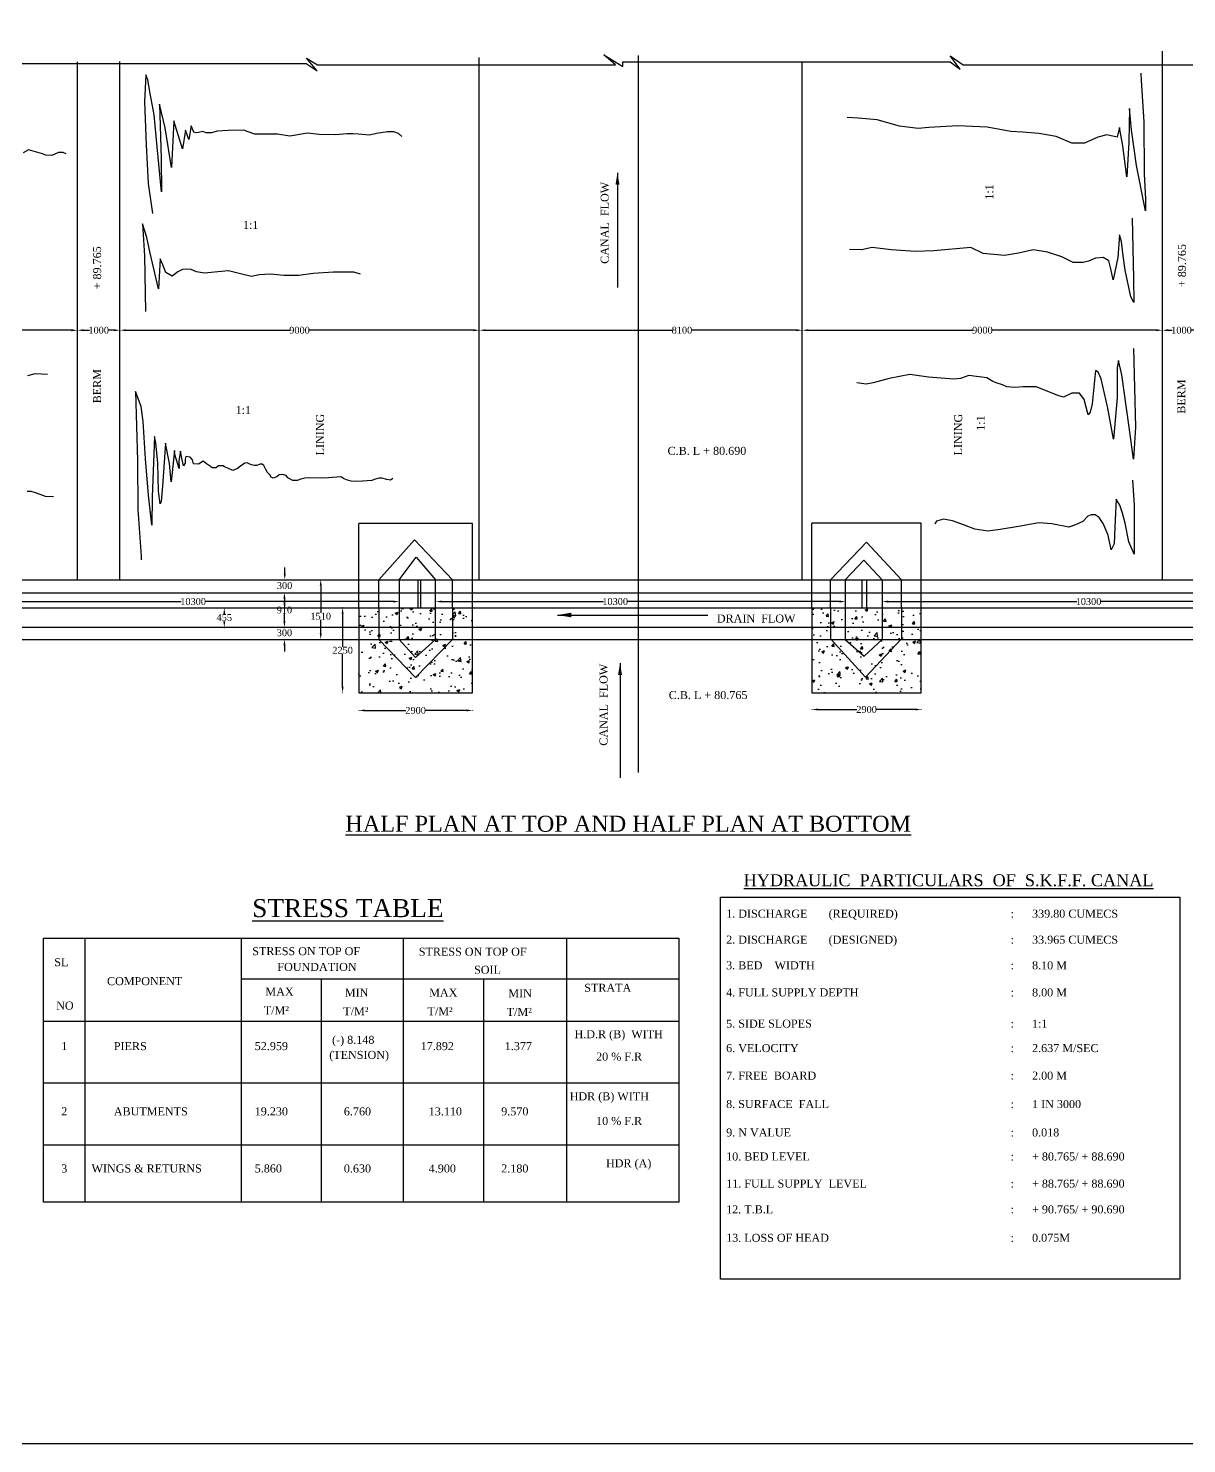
# Model space of a CAD drawing. Header units: millimetres. Extents: x 3132 to 88655, y 1884 to 56746.
# Drawn here: x 18250 to 47184, y 1884 to 37251 of the extents above; entities that cross this region are included whole.
import ezdxf

# ---------------------------------------------------------------- set-up
doc = ezdxf.new("R2010")
doc.units = ezdxf.units.MM
doc.header["$MEASUREMENT"] = 0
for name, color, linetype in [('DIM', 5, 'Continuous'), ('DWG.LINE', 10, 'Continuous'), ('HATCH', 2, 'Continuous'), ('TEXT', 7, 'Continuous')]:
    doc.layers.add(name, color=color, linetype=linetype)
doc.layers.add('DO LINE', color=3, linetype='Continuous', plot=False)
doc.layers.add('TITLE', color=7, linetype='Continuous', lineweight=30)
doc.styles.get("Standard").update_dxf_attribs({"font": 'TIMES.TTF', "height": 170})
doc.dimstyles.get("Standard").update_dxf_attribs({"dimtxt": 170, "dimasz": 150, "dimexe": 0.18, "dimexo": 0.0625, "dimgap": 0.09, "dimtad": 0, "dimtih": 1, "dimtoh": 1, "dimdec": 0, "dimzin": 0, "dimdsep": 46, "dimtxsty": 'Standard', "dimcen": 300, "dimclrd": 5, "dimclre": 5, "dimclrt": 4, "dimadec": 0, "dimazin": 0, "dimtfac": 1, "dimtdec": 0, "dimtofl": 0, "dimtmove": 0, "dimatfit": 3, "dimfxl": 5, "dimfxlon": 1, "dimtolj": 1, "dimtzin": 0, "dimarcsym": 0})

# ---------------------------------------------------------------- blocks, each defined once
blk = doc.blocks.new('*D57')
at = {"layer": 'Defpoints', "color": 0, "ltscale": 0.2}
for p in [(17219, 22932), (27513, 22937), (27513, 22927)]:
    blk.add_point(p, dxfattribs=at)
at = {"layer": 'DIM', "color": 5, "lineweight": -2, "ltscale": 0.2}
for p, q in [((17219, 22932), (17219, 22927)), ((17369, 22927), (22071, 22927)), ((27363, 22927), (22661, 22927)), ((27513, 22932), (27513, 22927))]:
    blk.add_line(p, q, dxfattribs=at)
at = {"layer": 'DIM', "color": 5, "ltscale": 0.2}
for points in [[(17369, 22952), (17369, 22902), (17219, 22927)], [(27363, 22952), (27363, 22902), (27513, 22927)]]:
    blk.add_solid(points, dxfattribs=at)
at = {"layer": 'DIM', "color": 4, "ltscale": 0.2, "insert": (22366, 22927), "char_height": 170, "attachment_point": 5}
blk.add_mtext('\\A1;10300', dxfattribs=at)
blk = doc.blocks.new('*D58')
at = {"layer": 'Defpoints', "color": 0, "ltscale": 0.2}
for p in [(28423, 22942), (38657, 22947), (38657, 22927)]:
    blk.add_point(p, dxfattribs=at)
at = {"layer": 'DIM', "color": 5, "lineweight": -2, "ltscale": 0.2}
for p, q in [((28423, 22932), (28423, 22927)), ((28573, 22927), (32613, 22927)), ((38507, 22927), (33202, 22927)), ((38657, 22932), (38657, 22927))]:
    blk.add_line(p, q, dxfattribs=at)
at = {"layer": 'DIM', "color": 5, "ltscale": 0.2}
for points in [[(28573, 22952), (28573, 22902), (28423, 22927)], [(38507, 22952), (38507, 22902), (38657, 22927)]]:
    blk.add_solid(points, dxfattribs=at)
at = {"layer": 'DIM', "color": 4, "ltscale": 0.2, "insert": (32908, 22927), "char_height": 170, "attachment_point": 5}
blk.add_mtext('\\A1;10300', dxfattribs=at)
blk = doc.blocks.new('*D59')
at = {"layer": 'Defpoints', "color": 0, "ltscale": 0.2}
for p in [(39578, 22937), (49884, 22927), (49884, 22906)]:
    blk.add_point(p, dxfattribs=at)
at = {"layer": 'DIM', "color": 5, "lineweight": -2, "ltscale": 0.2}
for p, q in [((39578, 22932), (39578, 22927)), ((39728, 22927), (44436, 22927)), ((49734, 22927), (45025, 22927)), ((49884, 22922), (49884, 22927))]:
    blk.add_line(p, q, dxfattribs=at)
at = {"layer": 'DIM', "color": 5, "ltscale": 0.2}
for points in [[(39728, 22952), (39728, 22902), (39578, 22927)], [(49734, 22952), (49734, 22902), (49884, 22927)]]:
    blk.add_solid(points, dxfattribs=at)
at = {"layer": 'DIM', "color": 4, "ltscale": 0.2, "insert": (44731, 22927), "char_height": 170, "attachment_point": 5}
blk.add_mtext('\\A1;10300', dxfattribs=at)
blk = doc.blocks.new('*D62')
at = {"layer": 'Defpoints', "color": 0, "ltscale": 0.2}
for p in [(15388, 29724), (19478, 29945), (19478, 29707)]:
    blk.add_point(p, dxfattribs=at)
at = {"layer": 'DIM', "color": 5, "lineweight": -2, "ltscale": 0.2}
for p, q in [((15388, 29712), (15388, 29706)), ((19478, 29712), (19478, 29706)), ((15538, 29707), (17188, 29707)), ((19328, 29707), (17677, 29707))]:
    blk.add_line(p, q, dxfattribs=at)
at = {"layer": 'DIM', "color": 5, "ltscale": 0.2}
for points in [[(15538, 29732), (15538, 29682), (15388, 29707)], [(19328, 29732), (19328, 29682), (19478, 29707)]]:
    blk.add_solid(points, dxfattribs=at)
at = {"layer": 'DIM', "color": 4, "ltscale": 0.2, "insert": (17433, 29707), "char_height": 170, "attachment_point": 5}
blk.add_mtext('\\A1;4060', dxfattribs=at)
blk = doc.blocks.new('*D63')
at = {"layer": 'Defpoints', "color": 0, "ltscale": 0.2}
for p in [(19478, 29945), (20537, 29745), (20537, 29707)]:
    blk.add_point(p, dxfattribs=at)
at = {"layer": 'DIM', "color": 5, "lineweight": -2, "ltscale": 0.2}
for p, q in [((19478, 29712), (19478, 29706)), ((20537, 29712), (20537, 29706)), ((19628, 29707), (19776, 29707)), ((20387, 29707), (20239, 29707))]:
    blk.add_line(p, q, dxfattribs=at)
at = {"layer": 'DIM', "color": 5, "ltscale": 0.2}
for points in [[(19628, 29732), (19628, 29682), (19478, 29707)], [(20387, 29732), (20387, 29682), (20537, 29707)]]:
    blk.add_solid(points, dxfattribs=at)
at = {"layer": 'DIM', "color": 4, "ltscale": 0.2, "insert": (20007, 29707), "char_height": 170, "attachment_point": 5}
blk.add_mtext('\\A1;1000', dxfattribs=at)
blk = doc.blocks.new('*D64')
at = {"layer": 'Defpoints', "color": 0, "ltscale": 0.2}
for p in [(20537, 29745), (29512, 29743), (29512, 29707)]:
    blk.add_point(p, dxfattribs=at)
at = {"layer": 'DIM', "color": 5, "lineweight": -2, "ltscale": 0.2}
for p, q in [((20537, 29712), (20537, 29706)), ((29512, 29712), (29512, 29706)), ((20687, 29707), (24783, 29707)), ((29362, 29707), (25266, 29707))]:
    blk.add_line(p, q, dxfattribs=at)
at = {"layer": 'DIM', "color": 5, "ltscale": 0.2}
for points in [[(20687, 29732), (20687, 29682), (20537, 29707)], [(29362, 29732), (29362, 29682), (29512, 29707)]]:
    blk.add_solid(points, dxfattribs=at)
at = {"layer": 'DIM', "color": 4, "ltscale": 0.2, "insert": (25024, 29707), "char_height": 170, "attachment_point": 5}
blk.add_mtext('\\A1;9000', dxfattribs=at)
blk = doc.blocks.new('*D65')
at = {"layer": 'Defpoints', "color": 0, "ltscale": 0.2}
for p in [(29512, 29743), (37584, 29829), (37584, 29707)]:
    blk.add_point(p, dxfattribs=at)
at = {"layer": 'DIM', "color": 5, "lineweight": -2, "ltscale": 0.2}
for p, q in [((29512, 29712), (29512, 29706)), ((37584, 29712), (37584, 29706)), ((29662, 29707), (34338, 29707)), ((37434, 29707), (34816, 29707))]:
    blk.add_line(p, q, dxfattribs=at)
at = {"layer": 'DIM', "color": 5, "ltscale": 0.2}
for points in [[(29662, 29732), (29662, 29682), (29512, 29707)], [(37434, 29732), (37434, 29682), (37584, 29707)]]:
    blk.add_solid(points, dxfattribs=at)
at = {"layer": 'DIM', "color": 4, "ltscale": 0.2, "insert": (34577, 29707), "char_height": 170, "attachment_point": 5}
blk.add_mtext('\\A1;8100', dxfattribs=at)
blk = doc.blocks.new('*D66')
at = {"layer": 'Defpoints', "color": 0, "ltscale": 0.2}
for p in [(37584, 29829), (46577, 29867), (46577, 29707)]:
    blk.add_point(p, dxfattribs=at)
at = {"layer": 'DIM', "color": 5, "lineweight": -2, "ltscale": 0.2}
for p, q in [((37584, 29712), (37584, 29706)), ((46577, 29712), (46577, 29706)), ((37734, 29707), (41839, 29707)), ((46427, 29707), (42322, 29707))]:
    blk.add_line(p, q, dxfattribs=at)
at = {"layer": 'DIM', "color": 5, "ltscale": 0.2}
for points in [[(37734, 29732), (37734, 29682), (37584, 29707)], [(46427, 29732), (46427, 29682), (46577, 29707)]]:
    blk.add_solid(points, dxfattribs=at)
at = {"layer": 'DIM', "color": 4, "ltscale": 0.2, "insert": (42081, 29707), "char_height": 170, "attachment_point": 5}
blk.add_mtext('\\A1;9000', dxfattribs=at)
blk = doc.blocks.new('*D67')
at = {"layer": 'Defpoints', "color": 0, "ltscale": 0.2}
for p in [(46577, 29867), (47531, 29772), (47531, 29707)]:
    blk.add_point(p, dxfattribs=at)
at = {"layer": 'DWG.LINE', "color": 5, "lineweight": -2, "ltscale": 0.2}
for p, q in [((46577, 29712), (46577, 29706)), ((47531, 29712), (47531, 29706)), ((46727, 29707), (46822, 29707)), ((47381, 29707), (47286, 29707))]:
    blk.add_line(p, q, dxfattribs=at)
at = {"layer": 'DWG.LINE', "color": 5, "ltscale": 0.2}
for points in [[(46727, 29732), (46727, 29682), (46577, 29707)], [(47381, 29732), (47381, 29682), (47531, 29707)]]:
    blk.add_solid(points, dxfattribs=at)
at = {"layer": 'DWG.LINE', "color": 4, "ltscale": 0.2, "insert": (47054, 29707), "char_height": 170, "attachment_point": 5}
blk.add_mtext('\\A1;1000', dxfattribs=at)
blk = doc.blocks.new('*D71')
at = {"layer": 'Defpoints', "color": 0, "ltscale": 0.2}
for p in [(23026, 22772), (23145, 22772), (23026, 22283)]:
    blk.add_point(p, dxfattribs=at)
at = {"layer": 'DIM', "color": 5, "lineweight": -2, "ltscale": 0.2}
for p, q in [((23140, 22772), (23146, 22772)), ((23140, 22283), (23146, 22283)), ((23145, 22622), (23145, 22614)), ((23145, 22433), (23145, 22441))]:
    blk.add_line(p, q, dxfattribs=at)
at = {"layer": 'DIM', "color": 5, "ltscale": 0.2}
for points in [[(23120, 22622), (23170, 22622), (23145, 22772)], [(23120, 22433), (23170, 22433), (23145, 22283)]]:
    blk.add_solid(points, dxfattribs=at)
at = {"layer": 'DIM', "color": 4, "ltscale": 0.2, "insert": (23145, 22528), "char_height": 170, "attachment_point": 5}
blk.add_mtext('\\A1;455', dxfattribs=at)
blk = doc.blocks.new('*D72')
at = {"layer": 'Defpoints', "color": 0, "ltscale": 0.2}
for p in [(24624, 22283), (24647, 22283), (24618, 21982)]:
    blk.add_point(p, dxfattribs=at)
at = {"layer": 'DIM', "color": 5, "lineweight": -2, "ltscale": 0.2}
for p, q in [((24642, 22283), (24647, 22283)), ((24647, 22433), (24647, 22583)), ((24642, 21982), (24647, 21982)), ((24647, 21832), (24647, 21682))]:
    blk.add_line(p, q, dxfattribs=at)
at = {"layer": 'DIM', "color": 5, "ltscale": 0.2}
for points in [[(24622, 22433), (24672, 22433), (24647, 22283)], [(24622, 21832), (24672, 21832), (24647, 21982)]]:
    blk.add_solid(points, dxfattribs=at)
at = {"layer": 'DIM', "color": 4, "ltscale": 0.2, "insert": (24647, 22146), "char_height": 170, "attachment_point": 5}
blk.add_mtext('\\A1;300', dxfattribs=at)
blk = doc.blocks.new('*D73')
at = {"layer": 'Defpoints', "color": 0, "ltscale": 0.2}
for p in [(24624, 23148), (24647, 23148), (24647, 22283)]:
    blk.add_point(p, dxfattribs=at)
at = {"layer": 'DIM', "color": 5, "lineweight": -2, "ltscale": 0.2}
for p, q in [((24642, 23148), (24648, 23148)), ((24647, 22998), (24647, 22802)), ((24647, 22433), (24647, 22629)), ((24647, 22283), (24647, 22283))]:
    blk.add_line(p, q, dxfattribs=at)
at = {"layer": 'DIM', "color": 5, "ltscale": 0.2}
for points in [[(24622, 22998), (24672, 22998), (24647, 23148)], [(24622, 22433), (24672, 22433), (24647, 22283)]]:
    blk.add_solid(points, dxfattribs=at)
at = {"layer": 'DIM', "color": 4, "ltscale": 0.2, "insert": (24647, 22716), "char_height": 170, "attachment_point": 5}
blk.add_mtext('\\A1;910', dxfattribs=at)
blk = doc.blocks.new('*D74')
at = {"layer": 'Defpoints', "color": 0, "ltscale": 0.2}
for p in [(24653, 23474), (24653, 23474), (24648, 23148)]:
    blk.add_point(p, dxfattribs=at)
at = {"layer": 'DIM', "color": 5, "lineweight": -2, "ltscale": 0.2}
for p, q in [((24656, 23624), (24659, 23774)), ((24653, 23474), (24654, 23474)), ((24645, 22998), (24642, 22848)), ((24648, 23148), (24648, 23148))]:
    blk.add_line(p, q, dxfattribs=at)
at = {"layer": 'DIM', "color": 5, "ltscale": 0.2}
for points in [[(24631, 23624), (24681, 23623), (24653, 23474)], [(24620, 22998), (24670, 22997), (24648, 23148)]]:
    blk.add_solid(points, dxfattribs=at)
at = {"layer": 'DIM', "color": 4, "ltscale": 0.2, "insert": (24651, 23326), "char_height": 170, "attachment_point": 5}
blk.add_mtext('\\A1;300', dxfattribs=at)
blk = doc.blocks.new('*D75')
at = {"layer": 'Defpoints', "color": 0, "ltscale": 0.2}
for p in [(25501, 23474), (25553, 23474), (25472, 21982)]:
    blk.add_point(p, dxfattribs=at)
at = {"layer": 'DIM', "color": 5, "lineweight": -2, "ltscale": 0.2}
for p, q in [((25548, 23474), (25553, 23474)), ((25553, 23324), (25553, 22646)), ((25553, 22132), (25553, 22473)), ((25548, 21982), (25553, 21982))]:
    blk.add_line(p, q, dxfattribs=at)
at = {"layer": 'DIM', "color": 5, "ltscale": 0.2}
for points in [[(25528, 23324), (25578, 23324), (25553, 23474)], [(25528, 22132), (25578, 22132), (25553, 21982)]]:
    blk.add_solid(points, dxfattribs=at)
at = {"layer": 'DIM', "color": 4, "ltscale": 0.2, "insert": (25553, 22560), "char_height": 170, "attachment_point": 5}
blk.add_mtext('\\A1;1510', dxfattribs=at)
blk = doc.blocks.new('*D76')
at = {"layer": 'Defpoints', "color": 0, "ltscale": 0.2}
for p in [(26109, 22772), (26100, 20649), (26135, 20649)]:
    blk.add_point(p, dxfattribs=at)
at = {"layer": 'DIM', "color": 5, "lineweight": -2, "ltscale": 0.2}
for p, q in [((26105, 22772), (26100, 22772)), ((26100, 22622), (26100, 21797)), ((26100, 20799), (26100, 21624)), ((26105, 20649), (26100, 20649))]:
    blk.add_line(p, q, dxfattribs=at)
at = {"layer": 'DIM', "color": 5, "ltscale": 0.2}
for points in [[(26075, 22622), (26125, 22622), (26100, 22772)], [(26075, 20799), (26125, 20799), (26100, 20649)]]:
    blk.add_solid(points, dxfattribs=at)
at = {"layer": 'DIM', "color": 4, "ltscale": 0.2, "insert": (26100, 21710), "char_height": 170, "attachment_point": 5}
blk.add_mtext('\\A1;2250', dxfattribs=at)
blk = doc.blocks.new('*D77')
at = {"layer": 'Defpoints', "color": 0, "ltscale": 0.2}
for p in [(26502, 20649), (29345, 20649), (29345, 20207)]:
    blk.add_point(p, dxfattribs=at)
at = {"layer": 'DIM', "color": 5, "lineweight": -2, "ltscale": 0.2}
for p, q in [((26502, 20212), (26502, 20207)), ((26652, 20207), (27680, 20207)), ((29195, 20207), (28168, 20207)), ((29345, 20212), (29345, 20207))]:
    blk.add_line(p, q, dxfattribs=at)
at = {"layer": 'DIM', "color": 5, "ltscale": 0.2}
for points in [[(26652, 20232), (26652, 20182), (26502, 20207)], [(29195, 20232), (29195, 20182), (29345, 20207)]]:
    blk.add_solid(points, dxfattribs=at)
at = {"layer": 'DIM', "color": 4, "ltscale": 0.2, "insert": (27924, 20207), "char_height": 170, "attachment_point": 5}
blk.add_mtext('\\A1;2900', dxfattribs=at)
blk = doc.blocks.new('*D78')
at = {"layer": 'Defpoints', "color": 0, "ltscale": 0.2}
for p in [(37822, 20647), (40553, 20647), (40553, 20230)]:
    blk.add_point(p, dxfattribs=at)
at = {"layer": 'DIM', "color": 5, "lineweight": -2, "ltscale": 0.2}
for p, q in [((37822, 20235), (37822, 20230)), ((37972, 20230), (38944, 20230)), ((40403, 20230), (39432, 20230)), ((40553, 20235), (40553, 20230))]:
    blk.add_line(p, q, dxfattribs=at)
at = {"layer": 'DIM', "color": 5, "ltscale": 0.2}
for points in [[(37972, 20255), (37972, 20205), (37822, 20230)], [(40403, 20255), (40403, 20205), (40553, 20230)]]:
    blk.add_solid(points, dxfattribs=at)
at = {"layer": 'DIM', "color": 4, "ltscale": 0.2, "insert": (39188, 20230), "char_height": 170, "attachment_point": 5}
blk.add_mtext('\\A1;2900', dxfattribs=at)

msp = doc.modelspace()

# ---------------------------------------------------------------- hatches: boundary and pattern name
at = {"layer": 'HATCH', "ltscale": 0.2}
h = msp.add_hatch(dxfattribs=at)
h.set_pattern_fill('AR-CONC', color=256, scale=100, style=0)
h.paths.add_polyline_path([(27005.9, 21982.4), (26502.3, 21982.4), (26502.3, 20649), (29345.2, 20649), (29345.2, 21982.4), (28848.2, 21982.4), (27920.1, 21026.4)])
h.paths.add_polyline_path([(28848.2, 21982.4), (28422.8, 21982.4), (27917.1, 21526.9), (27512.9, 21982.4), (27005.9, 21982.4), (27920.1, 21026.4)], flags=17)
h.paths.add_polyline_path([(28422.8, 21982.4), (27512.9, 21982.4), (27917.1, 21526.9)], flags=16)
h.paths.add_polyline_path([(28422.8, 22283.1), (27512.9, 22283.1), (27512.9, 21982.4), (28422.8, 21982.4)])
h.paths.add_polyline_path([(28422.8, 22771.9), (27512.9, 22771.9), (27512.9, 22283.1), (28422.8, 22283.1)])
h.paths.add_polyline_path([(28848.2, 22771.9), (28422.8, 22771.9), (28422.8, 22283.1), (28848.2, 22283.1)])
h.paths.add_polyline_path([(28848.2, 22283.1), (28422.8, 22283.1), (28422.8, 21982.4), (28848.2, 21982.4)])
h.paths.add_polyline_path([(29345.2, 22283.1), (28848.2, 22283.1), (28848.2, 21982.4), (29345.2, 21982.4)])
h.paths.add_polyline_path([(29345.2, 22771.9), (28848.2, 22771.9), (28848.2, 22283.1), (29345.2, 22283.1)])
h.paths.add_polyline_path([(27512.9, 22771.9), (27005.9, 22771.9), (27005.9, 22283.1), (27512.9, 22283.1)])
h.paths.add_polyline_path([(27512.9, 22283.1), (27005.9, 22283.1), (27005.9, 21982.4), (27512.9, 21982.4)])
h.paths.add_polyline_path([(27005.9, 22283.1), (26502.3, 22283.1), (26502.3, 21982.4), (27005.9, 21982.4)])
h.paths.add_polyline_path([(27005.9, 22771.9), (26502.3, 22771.9), (26502.3, 22283.1), (27005.9, 22283.1)])
h = msp.add_hatch(dxfattribs=at)
h.set_pattern_fill('AR-CONC', color=256, scale=100, style=0)
h.paths.add_polyline_path([(38300.7, 21982.4), (37822.4, 21982.4), (37822.4, 20647.1), (40553.2, 20647.1), (40553.2, 21982.4), (40051.2, 21982.4), (39160.2, 21040.5)])
h.paths.add_polyline_path([(40051.2, 21982.4), (39577.7, 21982.4), (39128.4, 21559), (38656.9, 21982.4), (38300.7, 21982.4), (39160.2, 21040.5)], flags=17)
h.paths.add_polyline_path([(39577.7, 21982.4), (38656.9, 21982.4), (39128.4, 21559)])
h.paths.add_polyline_path([(39577.7, 22283.1), (38656.9, 22283.1), (38656.9, 21982.4), (39577.7, 21982.4)])
h.paths.add_polyline_path([(40061.4, 22283.1), (39577.7, 22283.1), (39577.7, 21982.4), (40051.2, 21982.4), (40061.4, 21993.2)])
h.paths.add_polyline_path([(40061.4, 22771.9), (39577.7, 22771.9), (39577.7, 22283.1), (40061.4, 22283.1)])
h.paths.add_polyline_path([(39577.7, 22771.9), (38656.9, 22771.9), (38656.9, 22283.1), (39577.7, 22283.1)])
h.paths.add_polyline_path([(38656.9, 22771.9), (38290.1, 22771.9), (38290.1, 22283.1), (38656.9, 22283.1)])
h.paths.add_polyline_path([(38290.1, 22771.9), (37822.4, 22771.9), (37822.4, 22283.1), (38290.1, 22283.1)])
h.paths.add_polyline_path([(38290.1, 22283.1), (37822.4, 22283.1), (37822.4, 21982.4), (38290.1, 21982.4)])
h.paths.add_polyline_path([(40553.2, 22283.1), (40061.4, 22283.1), (40061.4, 21982.4), (40553.2, 21982.4)])
h.paths.add_polyline_path([(40553.2, 22771.9), (40061.4, 22771.9), (40061.4, 22283.1), (40553.2, 22283.1)])

# ---------------------------------------------------------------- linework, layer by layer
at = {"layer": 'DO LINE', "ltscale": 0.2}
for points in [[(33492.5, 18651.8), (33492.5, 36569.7)], [(29345.2, 22771.9), (29345.2, 24879.4), (26502.3, 24879.4)], [(26502.3, 22771.9), (26502.3, 24879.4)], [(40553.2, 22771.9), (40553.2, 24883.3), (37822.4, 24883.3)], [(37822.4, 22771.9), (37822.4, 24883.3)], [(27005.9, 23473.7), (27899.5, 24472.4), (28848.2, 23473.7)], [(38290.1, 23473.7), (39183, 24413.4), (40061.4, 23473.7)], [(27005.9, 22771.9), (27005.9, 23473.7)], [(27512.9, 23473.7), (27512.9, 21982.4), (27917.1, 21526.9), (28422.8, 21982.4), (28422.8, 23473.7)], [(28848.2, 22771.9), (28848.2, 23473.7)], [(38290.1, 22771.9), (38290.1, 23473.7)], [(38656.9, 23473.7), (38656.9, 21982.4)], [(39577.7, 23473.7), (39577.7, 21982.4)], [(40061.4, 22771.9), (40061.4, 23473.7)], [(6332.1, 22771.9), (68896.3, 22771.9)], [(9510.1, 22283.1), (57437.8, 22283.1)], [(16838.7, 21982.4), (50313.2, 21982.4)], [(38656.9, 21982.4), (39128.4, 21559), (39577.7, 21982.4)]]:
    msp.add_lwpolyline(points, dxfattribs=at)
at = {"layer": 'DWG.LINE', "ltscale": 0.2}
for points in [[(3557.9, 36352.8), (12028.3, 36352.8), (12239.7, 36249.2), (12001.8, 36592.4), (12251.4, 36369.4), (25188.7, 36369.4), (25461, 36187.9), (25198.1, 36506.8), (25470.4, 36342.6), (32914.6, 36342.6), (32623.5, 36586.4), (33097.7, 36295.7), (33097.7, 36412.9), (41273.7, 36412.9), (41522.5, 36229.8), (41273.7, 36567.5), (41597.6, 36337.7), (49716, 36337.7)], [(29511.8, 23473.7), (29511.8, 36525.9)], [(46577.2, 23473.7), (46577.2, 36684)], [(19477.8, 23473.7), (19477.8, 36417.2)], [(20537.1, 23473.7), (20537.1, 36424.1)], [(37578.1, 23473.7), (37578.1, 36412.9)], [(27512.9, 23473.7), (27936.1, 24036.3), (28422.8, 23473.7)], [(38656.9, 23473.7), (39120.5, 23960.5), (39577.7, 23473.7)], [(16832, 23473.7), (50322.1, 23473.7)], [(27988.6, 22771.9), (27988.6, 23473.7)], [(28054.9, 22771.9), (28054.9, 23473.7)], [(39069.2, 23473.7), (39069.2, 22771.9)], [(39188.6, 23473.7), (39188.6, 22771.9)], [(3555.5, 23147.9), (68896.3, 23147.9)], [(26502.3, 22771.9), (26502.3, 20649), (29345.2, 20649), (29345.2, 22771.9)], [(27005.9, 22771.9), (27005.9, 21982.4)], [(28848.2, 22771.9), (28848.2, 21982.4)], [(37822.4, 22771.9), (37822.4, 20647.1), (40553.2, 20647.1), (40553.2, 22771.9)], [(38290.1, 22771.9), (38290.1, 21982.4)], [(40061.4, 22771.9), (40061.4, 21982.4)], [(28848.2, 21982.4), (27920.1, 21026.4), (27005.9, 21982.4)], [(38300.7, 21982.4), (39160.2, 21040.5), (40061.4, 21993.2)], [(27613.1, 14519.3), (34498.4, 14519.3), (34498.4, 7918.1), (18631.6, 7918.1), (18631.6, 14519.3), (27613.1, 14519.3)], [(19665.2, 14519.3), (19665.2, 7918.1)], [(23566.4, 14519.3), (23566.4, 7918.1)], [(27613.1, 14519.3), (27613.1, 7918.1)], [(31694.8, 14519.3), (31694.8, 7918.1)], [(34498.4, 13488.8), (23566.4, 13488.8)], [(25560.6, 13488.8), (25560.6, 7918.1)], [(29621.9, 13488.8), (29621.9, 7918.1)], [(34498.4, 12436.9), (18631.6, 12436.9)], [(34498.4, 10895.6), (18631.6, 10895.6)], [(34498.4, 9339.8), (18631.6, 9339.8)]]:
    msp.add_lwpolyline(points, dxfattribs=at)
msp.add_lwpolyline([(35540.8, 15537.4), (47014.8, 15537.4), (47014.8, 5991.7), (35540.8, 5991.7)], close=True, dxfattribs=at)
at = {"layer": 'HATCH', "ltscale": 0.2}
for points in [[(27582.7, 34545.3), (27499.8, 34622.3), (27377, 34668), (27214.1, 34665.1), (26945.6, 34622.3), (26774.2, 34582.4), (26499.9, 34602.4), (26357.1, 34610.9), (26214.2, 34610.9), (25920, 34588.1), (25513.1, 34593.8), (25221.7, 34628.1), (24778.9, 34556.7), (24470.3, 34602.4), (24341.8, 34608.1), (24153.2, 34605.2), (23910.4, 34608.1), (23741.8, 34662.3), (23633.3, 34705.1), (23237.7, 34693.6), (22969.2, 34679.3), (22829.2, 34639.4), (22689.2, 34639.4), (22612, 34673.6), (22500.6, 34650.8), (22443.5, 34639.4), (22380.6, 34653.7), (22317.8, 34813.5), (22260.7, 34473.9), (22175, 34702.2), (22097.8, 34237.1), (21880.7, 34941.9), (21826.1, 33771.4), (21668.7, 34765.4), (21525.8, 35357.2), (21565.8, 33999.9), (21574.4, 33168.1), (21465.6, 34291.2), (21397.1, 35088.9), (21297.1, 35625.4), (21231.3, 35960.3), (21182.7, 36091.6), (21148.4, 35415.3), (21197.1, 34343.2), (21242.8, 33371), (21354.3, 32624.5)], [(46040.2, 36132.6), (46044.3, 35948.7), (46113.9, 34910.5), (46122.4, 33615), (46151, 32981.4), (46151, 32686.2), (45929.9, 33820.3), (45807.2, 34716.9), (45754, 35248.2), (45741.7, 34410.3), (45692.5, 33542.2), (45586.1, 34314.7), (45504.3, 34772.4), (45447, 34531.3), (45189.2, 34592.6), (44968.2, 34531.3), (44632.7, 34384.2), (44317.6, 34384.2), (43924.7, 34547.6), (43488.3, 34625.8), (43083.2, 34654.4), (42788.6, 34674.8), (42199.3, 34781.1), (41466.8, 34817.9), (40746.6, 34772.9), (40476.6, 34748.4), (40011.4, 34809.5), (39454.9, 34960.8), (38976.1, 35009.8), (38706, 35026.2)], [(19193.6, 34116.8), (19117.5, 34151.7), (19003.4, 34148.7), (18840.6, 34075.7), (18686.9, 34080.3), (18606.2, 34112.2), (18368.2, 34183.7), (18251.5, 34214.8), (18119.2, 34137.1)], [(26547.2, 31105.5), (26379.1, 31155.9), (25870.7, 31160.1), (25366.5, 31122.3), (25005.2, 31076.1), (24631.2, 31076.1), (24299.3, 31105.5), (24013.6, 31092.9), (23824.5, 31046.8), (23585, 31109.7), (23253.1, 31189.5), (22982, 31164.3), (22650, 31135), (22452.6, 31164.3), (22318.1, 31223.1), (22208.9, 31231.5), (22103.8, 31227.3), (21982, 31168.5), (21839.1, 31055.2), (21687.9, 31147.5), (21654.3, 31231.5), (21612.2, 31340.6), (21540.8, 31491.7), (21503, 30744.7), (21296.7, 31632.1), (21208.5, 32022.4), (21103.4, 32366.6), (21153.9, 31569.2), (21174.9, 30173)], [(45821.2, 32506.3), (45858.5, 31000.1), (45865.9, 30400.1), (45791.8, 30540.9), (45647.2, 31211.2), (45599, 31563.1), (45558.2, 31922.4), (45506.3, 32089), (45465.5, 31526.1), (45350.5, 30963.1), (45291.2, 31244.6), (45239.3, 31440.9), (45098.4, 31526.1), (44901.9, 31507.5), (44731.3, 31433.5), (44597.8, 31400.1), (44350.6, 31400.1), (44065.1, 31540.9), (43709.1, 31659.4), (43349.4, 31714.9), (42986, 31629.8), (42633.8, 31574.2), (42099.8, 31626.1), (41788.3, 31770.5), (40870.8, 31692.8), (40411, 31678), (39799.2, 31718.7), (39324.6, 31778), (39061.3, 31718.7), (38764.6, 31726.1)], [(45858.3, 29253), (45905.4, 27281.9), (45854, 26488.5), (45747, 27288.1), (45562.9, 28590.9), (45477.3, 28954.3), (45444.7, 28766.5), (45444.7, 28024.8), (45353.8, 26985.3), (45212.7, 27757.3), (45047.5, 28494.5), (44970.3, 28662.3), (44903.1, 28702.6), (44886.3, 28531.4), (44822.4, 27863.6), (44768.7, 27662.2), (44724.9, 27590.6), (44624.1, 27979.9), (44509.8, 28134.3), (44311.6, 28137.7), (44106.6, 28037), (43962.1, 28077.3), (43658.5, 28198.1), (43423.3, 28288.7), (43094, 28288.7), (42892.4, 28272), (42687.5, 28292.1), (42579.9, 28339.1), (42422, 28389.4), (42338, 28426.3), (42195.4, 28520.6), (41741.8, 28577.6), (41530.1, 28503.8), (41368.9, 28483.7), (40736.5, 28534), (40266.1, 28597.8), (39748.6, 28497.1), (39348.8, 28396.4), (39174, 28359.5), (38942.2, 28389.7)], [(18732.8, 28601.9), (18419.3, 28614.4), (18226.3, 28566.8)], [(27354.9, 25997.9), (27297.1, 25960.6), (27204.3, 25978.7), (27083.8, 26012.4), (27010.3, 26010), (26891.1, 25976.3), (26830.1, 25951), (26598.8, 25935.3), (26415.7, 25926.9), (26315.7, 25937.7), (26197.7, 25969), (26121.8, 26005.1), (26059.1, 26040), (25745.3, 26019.7), (25585, 26013.7), (25245.3, 26014.9), (25158.6, 26012.5), (25052.5, 25981.2), (24967, 25954.7), (24853.6, 25955.8), (24733.5, 26020.4), (24693.5, 26075.8), (24601.1, 26103.4), (24517.9, 26097.3), (24456.3, 26045), (24367, 26014.2), (24317.7, 26038.8), (24283.9, 26091.1), (24222.3, 26155.7), (24179.1, 26226.5), (24157.6, 26278.8), (24136, 26324.9), (24092.9, 26361.8), (24043.6, 26358.8), (23948.2, 26324.9), (23892.7, 26324.9), (23825, 26340.3), (23778.8, 26361.8), (23717.2, 26395.7), (23658.7, 26383.4), (23550.9, 26312.6), (23477, 26254.2), (23360, 26201.9), (23236.8, 26260.3), (23153.6, 26297.2), (23113.6, 26315.7), (23002.7, 26321.8), (22938, 26269.6), (22845.7, 26269.6), (22796.4, 26303.4), (22704, 26364.9), (22617.8, 26432.6), (22501.2, 26361.9), (22374.9, 26371.1), (22350.3, 26472.6), (22288.7, 26534.1), (22288.7, 26534.1), (22187.1, 26555.7), (22168.6, 26481.9), (22168.6, 26383.4), (22128.6, 26315.7), (22091.6, 26466.5), (22054.7, 26681.8), (22011.5, 26444.9), (22014.6, 26248.1), (21913, 26604.9), (21903.8, 26700.3), (21817.5, 25915.9), (21777.5, 26374.2), (21672.7, 26888.9), (21611.1, 25931.2), (21568, 25420.6), (21543.4, 25371.4), (21500.2, 25682.1), (21481.8, 26386.5), (21435.6, 26889.2), (21398.6, 27055.3), (21343.2, 25546.5), (21333.9, 24834.5), (21253.9, 25585), (21179.8, 26495), (21118.2, 27426.4), (21065.9, 27804.7), (20924.2, 28176.9), (20976.6, 26443.7), (20982.8, 25226.6), (21065.9, 24065), (21065.9, 23968.5)], [(45829.8, 25956.3), (45874.7, 25338.8), (45869.1, 24115.1), (45739.8, 24418.2), (45644.3, 24889.8), (45576.9, 25136.8), (45515, 25333.2), (45419.5, 25484.8), (45392, 24782.9), (45370.5, 24369.1), (45300.6, 24221.8), (45219.2, 24586), (45095, 24876.6), (44994.2, 25031.6), (44897.2, 25093.6), (44800.2, 25097.4), (44711, 25058.7), (44590.8, 24930.8), (44408.5, 24841.7), (44241.7, 24783.6), (43812.5, 24872.8), (43494.5, 24896.1), (42982.4, 24803.1), (42524.7, 24729.5), (42218.3, 24683), (41888.6, 24737.2), (41632.6, 24834.1), (41337.8, 24942.6), (41112.8, 24985.2), (40930.5, 24934.8), (40895.6, 24865.1), (40895.6, 24865.1)], [(18882.8, 25546.3), (18677.5, 25549.1), (18546.3, 25605.2), (18426.9, 25647.3), (18323.9, 25673.1), (18218.6, 25673.1)]]:
    msp.add_lwpolyline(points, dxfattribs=at)
at = {"layer": 'TITLE', "ltscale": 0.2}
msp.add_lwpolyline([(88559.8, 1884.2), (3132.4, 1884.2), (3132.4, 56745.6), (88559.8, 56745.6)], close=True, dxfattribs=at)

# ---------------------------------------------------------------- texts
at = {"layer": 'TEXT', "ltscale": 0.2}
for s, p in [('CANAL  FLOW', (32746.2, 31367.1)), ('1:1', (42351, 32969.6)), ('+ 89.765', (47164.4, 30784.1)), ('+ 89.765', (20067.5, 30727.8)), ('BERM', (20067.5, 27880.4)), ('BERM', (47146.1, 27621.1)), ('LINING', (25636.7, 26578.8)), ('LINING', (41575, 26578.8)), ('1:1', (42139, 27193)), ('CANAL  FLOW', (32717.4, 19325))]:
    msp.add_text(s, height=200, rotation=90, dxfattribs=at).set_placement(p)
for s, p in [('1:1', (23610.9, 32238.4)), ('1:1', (23427.3, 27613.6)), ('C.B. L + 80.690', (34217.8, 26593)), ('DRAIN  FLOW', (35448.1, 22402.8)), ('C.B. L + 80.765', (34246.6, 20490.9)), ('1. DISCHARGE       (REQUIRED)', (35680.3, 15027.9)), (':      339.80 CUMECS', (42784, 15027.9)), ('2. DISCHARGE       (DESIGNED)', (35680.3, 14378.2)), (':      33.965 CUMECS', (42784, 14378.2)), ('STRESS ON TOP OF', (23842.5, 14091.3)), ('STRESS ON TOP OF', (28002.4, 14078.3)), ('SL', (18897.2, 13816)), ('FOUNDATION', (24469.3, 13698)), ('SOIL', (29383.6, 13627.4)), ('3. BED    WIDTH', (35680.3, 13737.5)), (':      8.10 M', (42784, 13737.5)), ('COMPONENT', (20215.1, 13342.4)), ('MAX', (24172, 13080)), ('MIN', (26156.9, 13055.9)), ('MAX', (28262.3, 13055.9)), ('MIN', (30239.2, 13039.8)), ('STRATA', (32135.7, 13176.3)), ('4. FULL SUPPLY DEPTH', (35680.3, 13059.9)), (':      8.00 M', (42784, 13059.9)), ('NO', (18945.5, 12732.4)), ('T/M²', (24131.8, 12614.4)), ('T/M²', (26116.7, 12590.3)), ('T/M²', (28222.1, 12590.3)), ('T/M²', (30199, 12574.3)), ('5. SIDE SLOPES', (35680.3, 12281)), (':      1:1', (42784, 12281)), ('(-) 8.148', (25837.4, 11875.3)), ('H.D.R (B)  WITH', (31892.8, 12017.1)), ('1', (19073.2, 11719)), ('PIERS', (20385.7, 11719)), ('52.959', (23904.7, 11719)), ('(TENSION)', (25766.5, 11499.7)), ('17.892', (28049.6, 11719)), ('1.377', (30149.7, 11719)), ('6. VELOCITY', (35680.3, 11669.4)), (':      2.637 M/SEC', (42784, 11669.4)), ('20 %%% F.R', (32432, 11457.2)), ('7. FREE  BOARD', (35680.3, 10981.3)), (':      2.00 M', (42784, 10981.3)), ('HDR (B) WITH', (31771.6, 10464.6)), ('2', (19073.2, 10087.7)), ('ABUTMENTS', (20385.7, 10087.7)), ('19.230', (23904.7, 10087.7)), ('6.760', (26131.2, 10087.7)), ('13.110', (28250.8, 10087.7)), ('9.570', (30062.2, 10087.7)), ('8. SURFACE  FALL', (35680.3, 10271.3)), (':      1 IN 3000', (42784, 10271.3)), ('10 %%% F.R', (32432, 9848.9)), ('9. N VALUE', (35680.3, 9561.4)), (':      0.018', (42784, 9561.4)), ('3', (19073.2, 8661.7)), ('WINGS & RETURNS', (19829.8, 8661.7)), ('5.860', (23904.7, 8661.7)), ('0.630', (26131.2, 8661.7)), ('4.900', (28250.8, 8661.7)), ('2.180', (30062.2, 8661.7)), ('HDR (A) ', (32679.3, 8791.8)), ('10. BED LEVEL', (35680.3, 8960.7)), (':      + 80.765/ + 88.690', (42784, 8960.7)), ('11. FULL SUPPLY  LEVEL', (35680.3, 8283.5)), (':      + 88.765/ + 88.690', (42784, 8283.5)), ('12. T.B.L', (35680.3, 7639.1)), (':      + 90.765/ + 90.690', (42784, 7639.1)), ('13. LOSS OF HEAD', (35680.3, 6929.2)), (':      0.075M', (42784, 6929.2))]:
    msp.add_text(s, height=200, dxfattribs=at).set_placement(p)
at = {"layer": 'TITLE', "ltscale": 0.2}
for s, height, p in [('%%UHALF PLAN AT TOP AND HALF PLAN AT BOTTOM', 400, (26168.4, 17175.5)), ('%%UHYDRAULIC  PARTICULARS  OF  S.K.F.F. CANAL', 300, (36118.3, 15813.4)), ('%%USTRESS TABLE', 450, (23842.5, 15041.8))]:
    msp.add_text(s, height=height, dxfattribs=at).set_placement(p)

# ---------------------------------------------------------------- dimensions: what is measured, and where the dimension line sits
at = {"layer": 'DIM', "ltscale": 0.2}
for base, p1, p2, text, picture, middle in [((19477.8, 29706.6), (15387.6, 29724), (19477.8, 29945.5), '4060', '*D62', (17432.7, 29706.6)), ((20537.1, 29706.6), (19477.8, 29945.5), (20537.1, 29744.8), '1000', '*D63', (20007.5, 29706.6)), ((29511.8, 29706.6), (20537.1, 29744.8), (29511.8, 29743.4), '9000', '*D64', (25024.5, 29706.6)), ((46577.2, 29706.6), (37584.1, 29829), (46577.2, 29867.1), '9000', '*D66', (42080.6, 29706.6))]:
    dim = msp.add_linear_dim(base=base, p1=p1, p2=p2, text=text, dimstyle='Standard', override={"dimtmove": 1}, dxfattribs=at)
    dim.commit()
    dim.dimension.update_dxf_attribs({"geometry": picture, "text_midpoint": middle})
dim = msp.add_linear_dim(base=(37584.1, 29706.6), p1=(29511.8, 29743.4), p2=(37584.1, 29829), text='8100', dimstyle='Standard', override={"dimtmove": 1}, dxfattribs=at)
dim.commit()
dim.dimension.update_dxf_attribs({"geometry": '*D65', "text_midpoint": (34577, 29706.6), "dimtype": 160})
for base, p1, p2, angle, text, picture, middle, dimtype in [((24653.3, 23473.7), (24647.5, 23147.9), (24653.3, 23473.7), 88.97524, '300', '*D74', (24650.7, 23325.8), 161), ((25552.9, 23473.7), (25472, 21982.4), (25501.4, 23473.7), 90, '1510', '*D75', (25552.9, 22559.9), 160), ((24647.2, 22283.1), (24617.9, 21982.4), (24623.7, 22283.1), 90, '300', '*D72', (24647.2, 22145.7), 160)]:
    dim = msp.add_linear_dim(base=base, p1=p1, p2=p2, angle=angle, text=text, dimstyle='Standard', dxfattribs=at)
    dim.commit()
    dim.dimension.update_dxf_attribs({"geometry": picture, "text_midpoint": middle, "dimtype": dimtype})
for base, p1, p2, picture, middle in [((27512.9, 22927.3), (17218.9, 22932.4), (27512.9, 22936.9), '*D57', (22365.9, 22927.4)), ((49883.9, 22927.3), (39577.7, 22937.1), (49883.9, 22906.4), '*D59', (44730.8, 22927.3))]:
    dim = msp.add_linear_dim(base=base, p1=p1, p2=p2, angle=179.99984, text='10300', dimstyle='Standard', override={"dimtmove": 1}, dxfattribs=at)
    dim.commit()
    dim.dimension.update_dxf_attribs({"geometry": picture, "text_midpoint": middle})
for base, p1, p2, text, picture, middle in [((24647.3, 23147.9), (24647.3, 22283.1), (24623.7, 23147.9), '910', '*D73', (24647.3, 22715.5)), ((26100.2, 20649), (26108.6, 22771.9), (26134.9, 20649), '2250', '*D76', (26100.2, 21710.4))]:
    dim = msp.add_linear_dim(base=base, p1=p1, p2=p2, angle=90, text=text, dimstyle='Standard', dxfattribs=at)
    dim.commit()
    dim.dimension.update_dxf_attribs({"geometry": picture, "text_midpoint": middle})
dim = msp.add_linear_dim(base=(38656.9, 22927.3), p1=(28422.8, 22941.9), p2=(38656.9, 22947.3), angle=179.99984, text='10300', dimstyle='Standard', override={"dimtmove": 1}, dxfattribs=at)
dim.commit()
dim.dimension.update_dxf_attribs({"geometry": '*D58', "text_midpoint": (32907.6, 22927.3), "dimtype": 160})
dim = msp.add_aligned_dim(p1=(23026.1, 22283.1), p2=(23026.1, 22771.9), distance=-119.3, text='455', dimstyle='Standard', dxfattribs=at)
dim.commit()
dim.dimension.update_dxf_attribs({"geometry": '*D71', "text_midpoint": (23145.5, 22527.5)})
for base, p1, p2, picture, middle in [((29345.2, 20207.3), (26502.3, 20649), (29345.2, 20649), '*D77', (27923.8, 20207.3)), ((40553.2, 20229.9), (37822.4, 20647.1), (40553.2, 20647.1), '*D78', (39187.8, 20229.9))]:
    dim = msp.add_linear_dim(base=base, p1=p1, p2=p2, text='2900', dimstyle='Standard', dxfattribs=at)
    dim.commit()
    dim.dimension.update_dxf_attribs({"geometry": picture, "text_midpoint": middle})
at = {"layer": 'DWG.LINE', "ltscale": 0.2}
dim = msp.add_linear_dim(base=(47531.2, 29706.6), p1=(46577.2, 29867.1), p2=(47531.2, 29771.7), text='1000', dimstyle='Standard', override={"dimtmove": 1}, dxfattribs=at)
dim.commit()
dim.dimension.update_dxf_attribs({"geometry": '*D67', "text_midpoint": (47054.2, 29706.6)})

# ---------------------------------------------------------------- leaders
at = {"layer": 'DIM', "ltscale": 0.2}
for points in [[(32966, 33641.4), (32966, 30774.4)], [(33029.5, 21391), (33029.5, 18524.1)]]:
    msp.add_leader(points, dimstyle='Standard', override={"dimasz": 300, "dimgap": 0.09, "dimtad": 0}, dxfattribs=at)
at = {"layer": 'DIM', "lineweight": 30, "ltscale": 0.2}
msp.add_leader([(31464.1, 22590.2), (35226.2, 22590.2)], dimstyle='Standard', override={"dimasz": 350, "dimgap": 0.09, "dimtad": 0}, dxfattribs=at)

doc.saveas('drawing.dxf')
